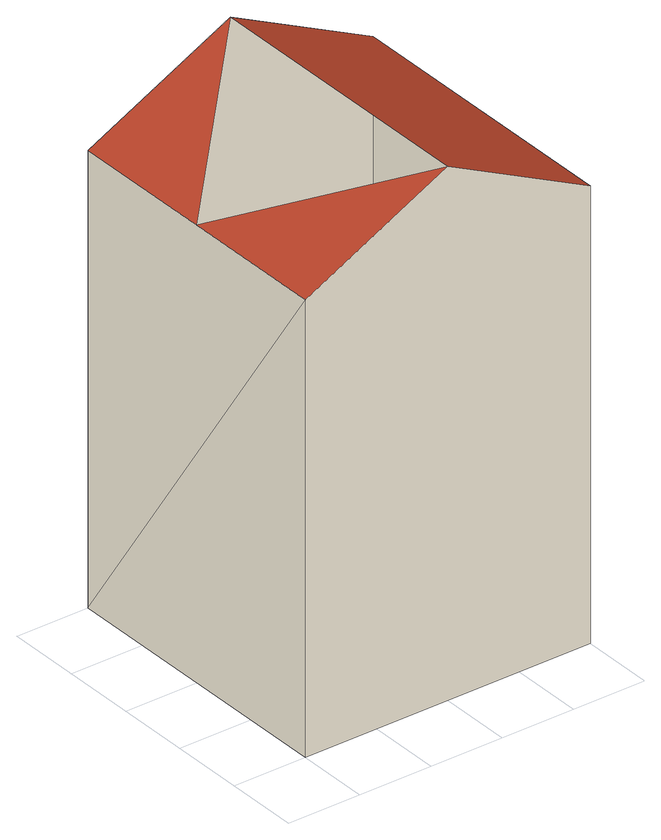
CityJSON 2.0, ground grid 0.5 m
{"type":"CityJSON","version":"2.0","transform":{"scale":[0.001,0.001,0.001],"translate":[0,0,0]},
"CityObjects":{
"building1":{"type":"Building","geometry":[{"type":"MultiSurface","lod":"2","boundaries":[[[0,1,2,3,1,4]],[[5,2,0,6]],[[7,6,0,4,8]],[[9,5,6,7]],[[10,3,2,5,9]],[[8,4,10]],[[4,1,3,10]],[[10,9,7,8]]],"semantics":{"surfaces":[{"type":"RoofSurface"},{"type":"WallSurface"},{"type":"GroundSurface"}],"values":[0,0,1,1,1,1,1,2]}}]}
},
"vertices":[
[1000,0,3500],[0,1000,3000],[1000,2000,3500],[0,2000,3000],[0,0,3000],[2000,2000,3000],[2000,0,3000],[2000,0,0],[0,0,0],[2000,2000,0],[0,2000,0]
]}
